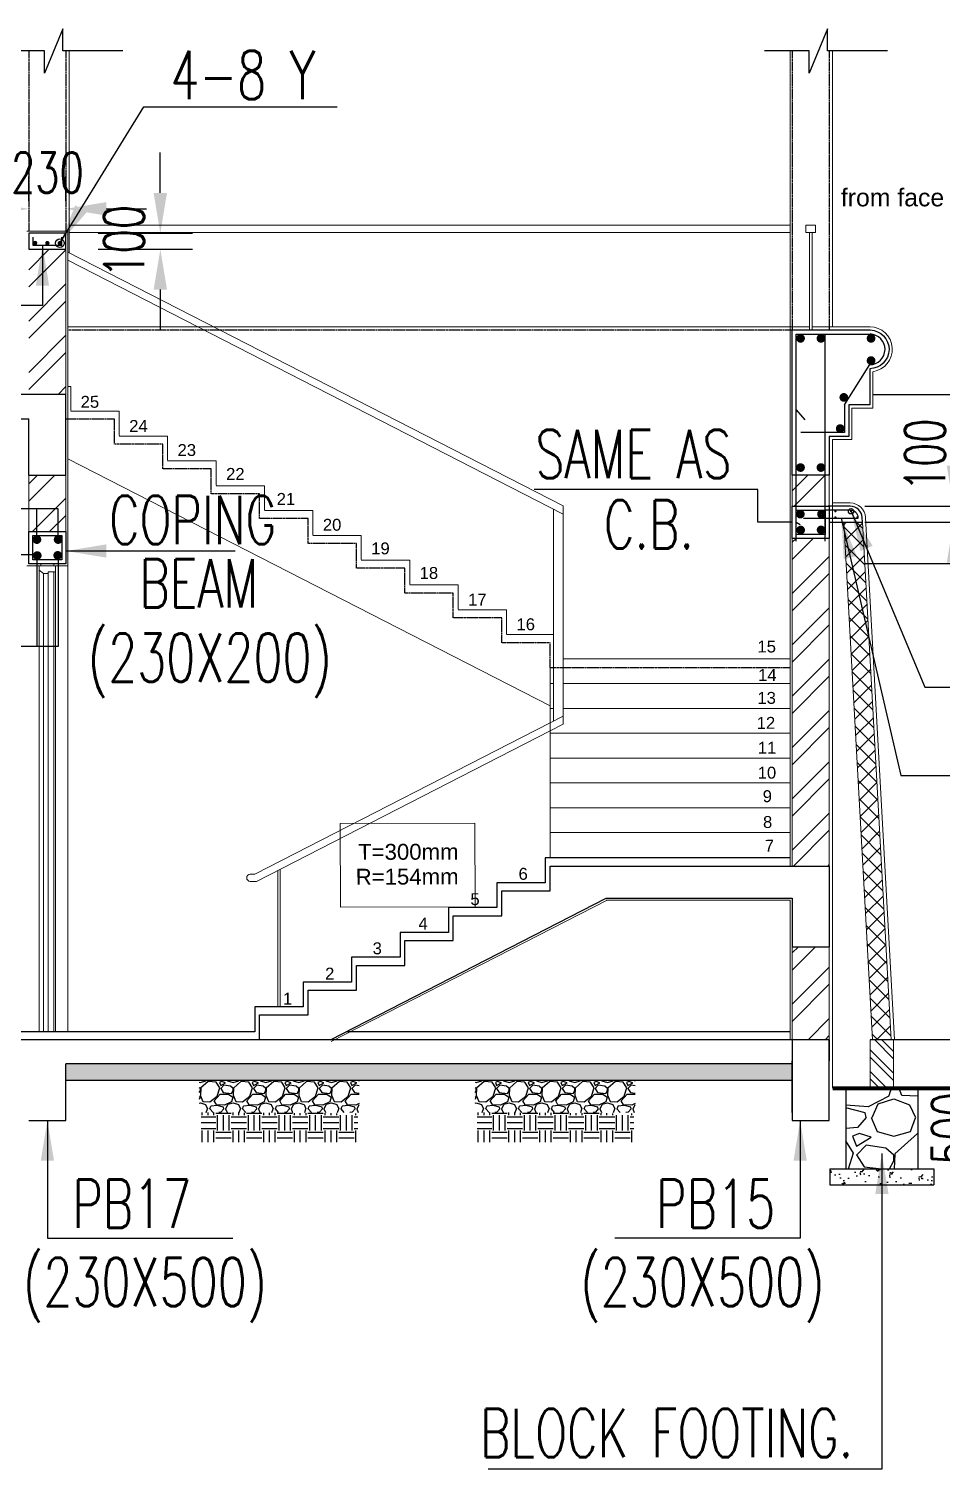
# Model space of a CAD drawing. Header units: millimetres. Extents: x 2659630 to 6742168, y -2425387 to -732288.
# Drawn here: x 3306699 to 3312358, y -1214196 to -1205267 of the extents above; entities that cross this region are included whole.
import ezdxf
from ezdxf.enums import TextEntityAlignment as Align

# ---------------------------------------------------------------- set-up
doc = ezdxf.new("R2010")
doc.units = ezdxf.units.MM
doc.header["$PDMODE"] = 35
doc.header["$PDSIZE"] = -25
doc.linetypes.add('Hidden', pattern=[7.14375, 4.7625, -2.38125])
for name, color, linetype, lineweight in [('A-DETL-THIN', 151, 'Continuous', 18), ('A-DOOR', 31, 'Continuous', 18), ('A-DOOR-FRAM', 31, 'Continuous', 18), ('A-FLOR-HRAL', 11, 'Continuous', 18), ('A-PLASTER', 50, 'Continuous', 0), ('A-RAILING', 11, 'Continuous', 18), ('A-STAIRS', 31, 'Continuous', 18), ('A-TEXT', 211, 'Continuous', 9), ('A-WALL', 113, 'Continuous', 9), ('A-WALL-PATT', 111, 'Continuous', 0), ('G-ANNO-TEXT', 231, 'Continuous', 9)]:
    doc.layers.add(name, color=color, linetype=linetype, lineweight=lineweight)
for name, color, linetype in [('A-EARTH FILL', 1, 'Continuous'), ('A-LINE-1 HIDDEN', 1, 'Continuous'), ('A-MOULDING', 20, 'Continuous'), ('A-RCC LINE', 6, 'Continuous'), ('A-RUBBLE', 1, 'Continuous'), ('A-TEXT-0', 7, 'Continuous'), ('S-BEAM NO', 3, 'Continuous'), ('S-BRECK LINE', 8, 'Continuous'), ('S-COLUMN NO', 2, 'Continuous'), ('S-CONCRET LINE', 4, 'Continuous'), ('S-DIM-1', 5, 'Continuous'), ('S-LEVEL SECTION', 3, 'Continuous'), ('S-PCC', 9, 'Continuous'), ('S-REINFORCEMENT', 6, 'Continuous')]:
    doc.layers.add(name, color=color, linetype=linetype)
doc.styles.add('Arial_1', font='arial.ttf', dxfattribs={"height": 98.353293})
doc.styles.add('Arial_4', font='arial.ttf', dxfattribs={"height": 73.76497})
doc.styles.add('ROMANS', font='r.shx', dxfattribs={"width": 0.7})
doc.dimstyles.new('dim100', dxfattribs={"dimtxt": 250, "dimasz": 250, "dimexe": 200, "dimexo": 200, "dimgap": 100, "dimtad": 1, "dimdec": 0, "dimrnd": 1, "dimzin": 0, "dimdsep": 46, "dimtxsty": 'ROMANS', "dimcen": 0, "dimclrd": 5, "dimclre": 5, "dimclrt": 4, "dimadec": 0, "dimazin": 0, "dimtfac": 1, "dimtdec": 0, "dimtix": 1, "dimtofl": 0, "dimtmove": 2, "dimatfit": 3, "dimfxl": 1, "dimtolj": 1, "dimtzin": 0, "dimlwd": -1, "dimlwe": -1, "dimarcsym": 0})
doc.dimstyles.new('dim33.33', dxfattribs={"dimtxt": 250, "dimasz": 250, "dimexe": 200, "dimexo": 200, "dimgap": 100, "dimtad": 1, "dimdec": 0, "dimlfac": 0.333331, "dimzin": 0, "dimdsep": 46, "dimtxsty": 'ROMANS', "dimcen": 0, "dimclrd": 5, "dimclre": 5, "dimclrt": 4, "dimadec": 0, "dimazin": 0, "dimtfac": 1, "dimtdec": 0, "dimtix": 1, "dimtofl": 0, "dimtmove": 2, "dimatfit": 3, "dimfxl": 1, "dimtolj": 1, "dimtzin": 0, "dimlwd": -1, "dimlwe": -1, "dimarcsym": 0})
pattern_1 = [(50, (15407.59, -6638.82), (182.184669, -15.9390855), [19.05, -209.55]), (355, (15407.59, -6638.82), (-35.242826, 191.056643), [15.24, -167.64]), (100.451, (15422.77, -6640.15), (146.942502, 175.116688), [16.19, -178.09]), (46.1842, (15407.6, -6588.02), (271.079041, -42.042328), [28.575, -314.325]), (96.6356, (15430.18, -6591.53), (237.404234, 247.425556), [24.285, -267.135]), (351.184, (15407.6, -6588.02), (237.404606, 247.425118), [22.86, -251.46]), (21, (15432.99, -6600.72), (151.61488, -102.2655185), [19.05, -209.55]), (326, (15432.99, -6600.72), (61.802028, 184.187966), [15.24, -167.64]), (71.4514, (15445.62, -6609.24), (213.416491, 81.922858), [16.19, -178.09]), (37.5, (15407.59, -6638.82), (3.0886033, 84.5550389), [0, -165.608, 0, -170.18, 0, -168.275]), (7.5, (15407.59, -6638.82), (66.8196625, 100.1805748), [0, -97.028, 0, -161.798, 0, -64.135]), (327.5, (15350.95, -6638.82), (135.5905952, -5.728744), [0, -63.5, 0, -198.12, 0, -262.89]), (317.5, (15325.55, -6638.82), (148.1291814, 25.426491), [0, -82.55, 0, -131.572, 0, -186.69])]
pattern_2 = [(225, (3476909.08, -1046575.83), (159.09903, -159.09903), []), (225, (3476803.02, -1046575.83), (159.09903, -159.09903), [])]

# ---------------------------------------------------------------- blocks, each defined once
blk = doc.blocks.new('*D2128')
at = {"layer": 'Defpoints', "color": 0, "ltscale": 1200}
for p in [(3312207, -1211834), (3312207, -1212334), (3312644.7, -1212334)]:
    blk.add_point(p, dxfattribs=at)
at = {"layer": 'S-DIM-1', "color": 5}
for p, q in [((3312644.7, -1211584), (3312644.7, -1211334)), ((3312407, -1211834), (3312844.7, -1211834)), ((3312407, -1212334), (3312844.7, -1212334)), ((3312644.7, -1212584), (3312644.7, -1212834))]:
    blk.add_line(p, q, dxfattribs=at)
at = {"layer": 'S-DIM-1', "color": 5, "ltscale": 1200}
for points in [[(3312603, -1211584), (3312686.4, -1211584), (3312644.7, -1211834)], [(3312686.4, -1212584), (3312603, -1212584), (3312644.7, -1212334)]]:
    blk.add_solid(points, dxfattribs=at)
at = {"layer": 'S-DIM-1', "color": 4, "ltscale": 1200, "insert": (3312419.7, -1212084), "char_height": 250, "attachment_point": 5, "rotation": 90, "style": 'ROMANS'}
blk.add_mtext('\\A1;{500}', dxfattribs=at)
blk = doc.blocks.new('*D2129')
at = {"layer": 'Defpoints', "color": 0, "ltscale": 1200}
for p in [(3311678.6, -1208226.2), (3311678.6, -1208326.2), (3312428.2, -1208326.2)]:
    blk.add_point(p, dxfattribs=at)
at = {"layer": 'S-COLUMN NO', "color": 5, "ltscale": 1200}
for p, q in [((3312428.2, -1207976.2), (3312428.2, -1207726.2)), ((3311878.6, -1208226.2), (3312628.2, -1208226.2)), ((3311878.6, -1208326.2), (3312628.2, -1208326.2)), ((3312428.2, -1208576.2), (3312428.2, -1208826.2))]:
    blk.add_line(p, q, dxfattribs=at)
for points in [[(3312386.5, -1207976.2), (3312469.8, -1207976.2), (3312428.2, -1208226.2)], [(3312469.8, -1208576.2), (3312386.5, -1208576.2), (3312428.2, -1208326.2)]]:
    blk.add_solid(points, dxfattribs=at)
at = {"layer": 'S-COLUMN NO', "color": 4, "ltscale": 1200, "insert": (3312251.3, -1207908.2), "char_height": 250, "attachment_point": 5, "rotation": 90, "style": 'ROMANS'}
blk.add_mtext('\\A1;100', dxfattribs=at)
blk = doc.blocks.new('*D2130')
at = {"layer": 'Defpoints', "color": 0, "ltscale": 1200}
for p in [(3306928.6, -1206534.1), (3306928.6, -1206634.1), (3307513.5, -1206634.1)]:
    blk.add_point(p, dxfattribs=at)
at = {"layer": 'S-COLUMN NO', "color": 5, "ltscale": 1200}
for p, q in [((3307513.5, -1206284.1), (3307513.5, -1206034.1)), ((3307128.6, -1206534.1), (3307713.5, -1206534.1)), ((3307128.6, -1206634.1), (3307713.5, -1206634.1)), ((3307513.5, -1206884.1), (3307513.5, -1207134.1))]:
    blk.add_line(p, q, dxfattribs=at)
for points in [[(3307471.8, -1206284.1), (3307555.1, -1206284.1), (3307513.5, -1206534.1)], [(3307555.1, -1206884.1), (3307471.8, -1206884.1), (3307513.5, -1206634.1)]]:
    blk.add_solid(points, dxfattribs=at)
at = {"layer": 'S-COLUMN NO', "color": 4, "ltscale": 1200, "insert": (3307288.5, -1206584.1), "char_height": 250, "attachment_point": 5, "rotation": 90, "style": 'ROMANS'}
blk.add_mtext('\\A1;100', dxfattribs=at)
blk = doc.blocks.new('*D2131')
at = {"layer": 'Defpoints', "color": 0, "ltscale": 1200}
for p in [(3306928.6, -1206383.4), (3306698.6, -1206534.1), (3306928.6, -1206534.1)]:
    blk.add_point(p, dxfattribs=at)
at = {"layer": 'S-COLUMN NO', "color": 5, "ltscale": 1200}
for p, q in [((3306698.6, -1206334.1), (3306698.6, -1206183.4)), ((3306928.6, -1206334.1), (3306928.6, -1206183.4)), ((3306448.6, -1206383.4), (3306198.6, -1206383.4)), ((3307178.6, -1206383.4), (3307428.6, -1206383.4))]:
    blk.add_line(p, q, dxfattribs=at)
for points in [[(3306448.6, -1206425.1), (3306448.6, -1206341.7), (3306698.6, -1206383.4)], [(3307178.6, -1206341.7), (3307178.6, -1206425.1), (3306928.6, -1206383.4)]]:
    blk.add_solid(points, dxfattribs=at)
at = {"layer": 'S-COLUMN NO', "color": 4, "ltscale": 1200, "insert": (3306813.6, -1206158.4), "char_height": 250, "attachment_point": 5, "style": 'ROMANS'}
blk.add_mtext('\\A1;230', dxfattribs=at)

msp = doc.modelspace()

# ---------------------------------------------------------------- hatches: boundary and pattern name
at = {"layer": 'A-EARTH FILL'}
h = msp.add_hatch(dxfattribs=at)
h.set_pattern_fill('EARTH', color=256, scale=15, angle=90)
h.set_pattern_definition([(90, (4152902.72, -1264389.41), (-95.25, 95.25), [95.25, -95.25]), (90, (4152867, -1264389.41), (-95.25, 95.25), [95.25, -95.25]), (90, (4152831.28, -1264389.41), (-95.25, 95.25), [95.25, -95.25]), (180, (4152819.37, -1264377.5), (-95.25, -95.25), [95.25, -95.25]), (180, (4152819.37, -1264341.78), (-95.25, -95.25), [95.25, -95.25]), (180, (4152819.37, -1264306.06), (-95.25, -95.25), [95.25, -95.25])])
h.paths.add_polyline_path([(3308737.035, -1212168.447), (3308737.035, -1211990.828), (3307767.035, -1211983.999), (3307767.035, -1212168.447)])
h = msp.add_hatch(dxfattribs=at)
h.set_pattern_fill('EARTH', color=256, scale=15, angle=90)
h.set_pattern_definition([(90, (4154612.71, -1264389.41), (-95.25, 95.25), [95.25, -95.25]), (90, (4154576.99, -1264389.41), (-95.25, 95.25), [95.25, -95.25]), (90, (4154541.27, -1264389.41), (-95.25, 95.25), [95.25, -95.25]), (180, (4154529.37, -1264377.5), (-95.25, -95.25), [95.25, -95.25]), (180, (4154529.37, -1264341.78), (-95.25, -95.25), [95.25, -95.25]), (180, (4154529.37, -1264306.06), (-95.25, -95.25), [95.25, -95.25])])
h.paths.add_polyline_path([(3310447.027, -1212168.447), (3310447.027, -1211990.828), (3309477.027, -1211983.999), (3309477.027, -1212168.447)])
at = {"layer": 'A-RUBBLE'}
h = msp.add_hatch(dxfattribs=at)
h.set_pattern_fill('GRAVEL', color=256, scale=8)
h.set_pattern_definition([(228.012788, (3154083.99, -1264186.208), (-1625.6000001, -1828.7999999), [27.33772, -2706.4387]), (184.969741, (3154065.703, -1264206.528), (2438.39999904, 203.20001158), [46.91238, -4644.3239]), (132.510447, (3154018.967, -1264210.592), (2032.0000009, -2235.1999992), [33.07852, -3274.77782]), (267.273689, (3153939.719, -1264261.392), (203.2000004, 4064), [42.72036, -4229.315]), (292.833654, (3153937.687, -1264304.064), (-1016.0000001, 2438.39999996), [41.8907, -4147.18462]), (357.273689, (3153953.943, -1264342.672), (-4064, 203.2000004), [42.72036, -4229.315]), (37.6942405, (3153996.6146, -1264344.704), (-2641.59999988, -2032.00000015), [56.4955, -5593.04923]), (72.2553284, (3154041.3186, -1264310.16), (1422.4000004, 4470.39999988), [53.33756, -5280.42053]), (121.4295656, (3154057.575, -1264259.36), (-1625.60000023, 2641.59999986), [42.86504, -4243.64366]), (175.236358, (3154035.223, -1264222.784), (2235.2, -203.2000004), [48.93706, -2397.91496]), (222.397438, (3153986.4546, -1264218.72), (-2438.39999992, -2235.20000009), [63.28623, -6265.3418]), (138.814075, (3154140.887, -1264263.424), (-1422.4, 1219.2), [21.60036, -2138.44527]), (171.4692344, (3154124.631, -1264249.2), (2641.6000001, -406.39999954), [41.09456, -4068.37112]), (225, (3154083.99, -1264243.1), (0, -203.2), [28.73675, -258.63145]), (203.19859, (3154069.767, -1264218.72), (1016, 406.4), [15.4753, -1532.0498]), (291.80141, (3154055.543, -1264224.816), (-203.2, 609.6), [21.88525, -1072.38024]), (30.963757, (3154063.67, -1264245.136), (609.6, 406.4), [35.54557, -1149.30385]), (161.56505, (3154094.15, -1264226.85), (406.4, -203.2), [25.70297, -616.87185]), (16.38954, (3153937.687, -1264224.816), (2032, 609.6), [36.00704, -3564.70613]), (70.346176, (3153972.23, -1264214.656), (-812.8000001, -2235.2), [30.20792, -2990.57725]), (293.19859, (3154094.15, -1264186.208), (-406.4, 1016), [30.9504, -1516.57469]), (343.61046, (3154106.343, -1264214.656), (-2032.00000004, 609.59999986), [36.00704, -3564.70613]), (339.443955, (3153937.687, -1264350.8), (-1016, 406.4), [34.72282, -1701.41875]), (294.775141, (3153970.199, -1264362.992), (-1016.0000012, 2235.1999995), [29.09377, -2880.28747]), (66.80141, (3154096.183, -1264389.408), (406.4, 1016), [30.9504, -1516.57469]), (17.354025, (3154108.375, -1264360.96), (-2641.59999995, -812.8000002), [34.06262, -3372.19008]), (69.443955, (3153996.615, -1264389.408), (-406.4, -1016), [17.3614, -1718.78015]), (101.309932, (3154083.99, -1264389.408), (-203.2, 812.8), [10.36117, -1025.7596]), (165.963757, (3154081.96, -1264379.25), (609.6, -203.2), [41.8907, -795.92437]), (186.009006, (3154041.319, -1264369.088), (2032, 203.2000001), [38.82136, -3843.3092]), (303.690068, (3154063.67, -1264263.424), (-203.2, 406.4), [29.3059, -703.3421]), (353.1572266, (3154079.9266, -1264287.808), (3454.40000002, -406.3999998), [51.16454, -5065.28073]), (60.945396, (3154130.727, -1264293.904), (-812.8, -1422.4), [20.92066, -2071.15139]), (90, (3154140.89, -1264275.62), (-203.2, 203.2), [12.192, -191.008]), (120.256437, (3154037.255, -1264362.992), (812.7999999, -1422.4), [28.22936, -2794.71526]), (48.012787, (3154023.03, -1264338.608), (1625.6000001, 1828.7999999), [54.67543, -2679.10098]), (0, (3154059.6, -1264297.97), (203.2, 203.2), [52.832, -150.368]), (325.3048465, (3154112.439, -1264297.968), (2032.0000008, -1422.3999989), [32.12876, -3180.74534]), (254.054604, (3154138.855, -1264316.256), (-203.2, -812.8), [29.58633, -1449.732]), (207.6459754, (3154130.727, -1264344.704), (-3860.80000014, -2031.99999973), [48.1716, -4768.99715]), (175.426079, (3154088.0546, -1264367.056), (-2641.6, 203.2), [50.96236, -5045.26772])])
h.paths.add_polyline_path([(3308744.887, -1211783.999), (3307754.887, -1211783.999), (3307754.887, -1211983.999), (3308744.887, -1211983.999)])
h = msp.add_hatch(dxfattribs=at)
h.set_pattern_fill('GRAVEL', color=256, scale=8)
h.set_pattern_definition([(228.012788, (3155793.982, -1264186.208), (-1625.6000001, -1828.7999999), [27.33772, -2706.4387]), (184.969741, (3155775.694, -1264206.528), (2438.39999904, 203.20001158), [46.91238, -4644.3239]), (132.510447, (3155728.958, -1264210.592), (2032.0000009, -2235.1999992), [33.07852, -3274.77782]), (267.273689, (3155649.71, -1264261.392), (203.2000004, 4064), [42.72036, -4229.315]), (292.833654, (3155647.678, -1264304.064), (-1016.0000001, 2438.39999996), [41.8907, -4147.18462]), (357.273689, (3155663.934, -1264342.672), (-4064, 203.2000004), [42.72036, -4229.315]), (37.6942405, (3155706.6064, -1264344.704), (-2641.59999988, -2032.00000015), [56.4955, -5593.04923]), (72.2553284, (3155751.3104, -1264310.16), (1422.4000004, 4470.39999988), [53.33756, -5280.42053]), (121.4295656, (3155767.566, -1264259.36), (-1625.60000023, 2641.59999986), [42.86504, -4243.64366]), (175.236358, (3155745.214, -1264222.784), (2235.2, -203.2000004), [48.93706, -2397.91496]), (222.397438, (3155696.4464, -1264218.72), (-2438.39999992, -2235.20000009), [63.28623, -6265.3418]), (138.814075, (3155850.878, -1264263.424), (-1422.4, 1219.2), [21.60036, -2138.44527]), (171.4692344, (3155834.622, -1264249.2), (2641.6000001, -406.39999954), [41.09456, -4068.37112]), (225, (3155793.98, -1264243.1), (0, -203.2), [28.73675, -258.63145]), (203.19859, (3155779.758, -1264218.72), (1016, 406.4), [15.4753, -1532.0498]), (291.80141, (3155765.534, -1264224.816), (-203.2, 609.6), [21.88525, -1072.38024]), (30.963757, (3155773.662, -1264245.136), (609.6, 406.4), [35.54557, -1149.30385]), (161.56505, (3155804.14, -1264226.85), (406.4, -203.2), [25.70297, -616.87185]), (16.38954, (3155647.678, -1264224.816), (2032, 609.6), [36.00704, -3564.70613]), (70.346176, (3155682.222, -1264214.656), (-812.8000001, -2235.2), [30.20792, -2990.57725]), (293.19859, (3155804.142, -1264186.208), (-406.4, 1016), [30.9504, -1516.57469]), (343.61046, (3155816.334, -1264214.656), (-2032.00000004, 609.59999986), [36.00704, -3564.70613]), (339.443955, (3155647.678, -1264350.8), (-1016, 406.4), [34.72282, -1701.41875]), (294.775141, (3155680.19, -1264362.992), (-1016.0000012, 2235.1999995), [29.09377, -2880.28747]), (66.80141, (3155806.174, -1264389.408), (406.4, 1016), [30.9504, -1516.57469]), (17.354025, (3155818.366, -1264360.96), (-2641.59999995, -812.8000002), [34.06262, -3372.19008]), (69.443955, (3155706.606, -1264389.408), (-406.4, -1016), [17.3614, -1718.78015]), (101.309932, (3155793.982, -1264389.408), (-203.2, 812.8), [10.36117, -1025.7596]), (165.963757, (3155791.95, -1264379.25), (609.6, -203.2), [41.8907, -795.92437]), (186.009006, (3155751.31, -1264369.088), (2032, 203.2000001), [38.82136, -3843.3092]), (303.690068, (3155773.66, -1264263.424), (-203.2, 406.4), [29.3059, -703.3421]), (353.1572266, (3155789.9184, -1264287.808), (3454.40000002, -406.3999998), [51.16454, -5065.28073]), (60.945396, (3155840.718, -1264293.904), (-812.8, -1422.4), [20.92066, -2071.15139]), (90, (3155850.88, -1264275.62), (-203.2, 203.2), [12.192, -191.008]), (120.256437, (3155747.246, -1264362.992), (812.7999999, -1422.4), [28.22936, -2794.71526]), (48.012787, (3155733.022, -1264338.608), (1625.6000001, 1828.7999999), [54.67543, -2679.10098]), (0, (3155769.6, -1264297.97), (203.2, 203.2), [52.832, -150.368]), (325.3048465, (3155822.43, -1264297.968), (2032.0000008, -1422.3999989), [32.12876, -3180.74534]), (254.054604, (3155848.846, -1264316.256), (-203.2, -812.8), [29.58633, -1449.732]), (207.6459754, (3155840.718, -1264344.704), (-3860.80000014, -2031.99999973), [48.1716, -4768.99715]), (175.426079, (3155798.0464, -1264367.056), (-2641.6, 203.2), [50.96236, -5045.26772])])
h.paths.add_polyline_path([(3310454.879, -1211783.999), (3309464.879, -1211783.999), (3309464.879, -1211983.999), (3310454.879, -1211983.999)])
h = msp.add_hatch(dxfattribs=at)
h.set_pattern_fill('GRAVEL', color=256, scale=24)
h.set_pattern_definition([(228.012787, (2866265.883, -1365639.663), (-4876.8000004, -5486.3999997), [82.01315, -8119.3161]), (184.969741, (2866211.02, -1365700.623), (7315.1999971, 609.6000347), [140.7371, -13932.9717]), (132.510447, (2866070.81, -1365712.815), (6096.0000026, -6705.5999977), [99.2356, -9824.3335]), (267.273689, (2865833.067, -1365865.215), (609.6000013, 12192), [128.1611, -12687.945]), (292.833654, (2865826.97, -1365993.23), (-3048.0000003, 7315.1999999), [125.6721, -12441.55386]), (357.273689, (2865875.74, -1366109.055), (-12192, 609.6000013), [128.1611, -12687.945]), (37.6942405, (2866003.755, -1366115.15), (-7924.7999996, -6096.0000005), [169.4865, -16779.1477]), (72.2553284, (2866137.867, -1366011.519), (4267.2000011, 13411.1999996), [160.0127, -15841.2616]), (121.4295656, (2866186.635, -1365859.12), (-4876.8000007, 7924.7999996), [128.5951, -12730.931]), (175.236358, (2866119.58, -1365749.39), (6705.6, -609.600001), [146.8112, -7193.7449]), (222.397438, (2865973.275, -1365737.199), (-7315.1999998, -6705.60000026), [189.8587, -18796.0254]), (138.814075, (2866436.57, -1365871.31), (-4267.2, 3657.6), [64.8011, -6415.3358]), (171.4692344, (2866387.803, -1365828.64), (7924.8000002, -1219.1999986), [123.2837, -12205.11336]), (225, (2866265.9, -1365810.35), (0, -609.6), [86.21024, -775.89435]), (203.19859, (2866223.21, -1365737.2), (3048, 1219.2), [46.4259, -4596.1494]), (291.80141, (2866180.54, -1365755.49), (-609.6, 1828.8), [65.65575, -3217.1407]), (30.963757, (2866204.92, -1365816.45), (1828.8, 1219.2), [106.6367, -3447.91156]), (161.56505, (2866296.36, -1365761.58), (1219.2, -609.6), [77.1089, -1850.61555]), (16.38954, (2865826.97, -1365755.487), (6096, 1828.8), [108.0211, -10694.1184]), (70.346176, (2865930.603, -1365725.007), (-2438.4000002, -6705.6), [90.62375, -8971.7318]), (293.19859, (2866296.36, -1365639.66), (-1219.2, 3048), [92.8512, -4549.7241]), (343.61046, (2866332.94, -1365725.007), (-6096.0000001, 1828.7999996), [108.0211, -10694.1184]), (339.443955, (2865826.97, -1366133.44), (-3048, 1219.2), [104.16845, -5104.2562]), (294.775141, (2865924.507, -1366170.015), (-3048.0000036, 6705.5999984), [87.2813, -8640.8624]), (66.80141, (2866302.46, -1366249.26), (1219.2, 3048), [92.8512, -4549.7241]), (17.354025, (2866339.035, -1366163.92), (-7924.7999998, -2438.4000005), [102.18786, -10116.5702]), (69.443955, (2866003.755, -1366249.26), (-1219.2, -3048), [52.0842, -5156.34046]), (101.309932, (2866265.88, -1366249.26), (-609.6, 2438.4), [31.0835, -3077.2788]), (165.963757, (2866259.79, -1366218.78), (1828.8, -609.6), [125.6721, -2387.7731]), (186.009006, (2866137.867, -1366188.303), (6096, 609.6000003), [116.4641, -11529.9276]), (303.690068, (2866204.92, -1365871.31), (-609.6, 1219.2), [87.9177, -2110.0263]), (353.1572266, (2866253.69, -1365944.463), (10363.2000001, -1219.1999995), [153.4936, -15195.8422]), (60.945396, (2866406.09, -1365962.75), (-2438.4, -4267.2), [62.762, -6213.45416]), (90, (2866436.6, -1365907.9), (-609.6, 609.6), [36.576, -573.024]), (120.256437, (2866125.675, -1366170.015), (2438.3999997, -4267.2), [84.6881, -8384.1458]), (48.012787, (2866083.003, -1366096.863), (4876.8000004, 5486.3999996), [164.0263, -8037.3029]), (0, (2866192.73, -1365974.94), (609.6, 609.6), [158.496, -451.104]), (325.3048465, (2866351.227, -1365974.943), (6096.0000023, -4267.1999967), [96.3863, -9542.236]), (254.054604, (2866430.475, -1366029.81), (-609.6, -2438.4), [88.759, -4349.196]), (207.6459754, (2866406.09, -1366115.15), (-11582.4000004, -6095.9999992), [144.5148, -14306.99146]), (175.426079, (2866278.075, -1366182.207), (-7924.8, 609.6), [152.8871, -15135.80315])])
h.paths.add_polyline_path([(3311761.842, -1212333.999), (3311761.842, -1211833.999), (3312207.018, -1211833.999), (3312207.018, -1212333.999)])
at = {"layer": 'A-WALL-PATT'}
h = msp.add_hatch(dxfattribs=at)
h.set_pattern_fill('ANSI32', color=256, scale=600, angle=180, style=0)
h.set_pattern_definition([(225, (3476168.42, -1046306.47), (159.09903, -159.09903), []), (225, (3476062.35, -1046306.47), (159.09903, -159.09903), [])])
h.paths.add_polyline_path([(3306698.642, -1207534.082), (3306928.642, -1207534.082), (3306928.642, -1206634.08), (3306698.642, -1206634.08)])
h = msp.add_hatch(dxfattribs=at)
h.set_pattern_fill('ANSI32', color=256, scale=600, angle=180, style=0)
h.set_pattern_definition(pattern_2)
h.paths.add_polyline_path([(3306698.643, -1208383.972), (3306928.643, -1208383.972), (3306928.642, -1208034.08), (3306698.642, -1208034.08)])
h = msp.add_hatch(dxfattribs=at)
h.set_pattern_fill('ANSI32', color=256, scale=600, angle=180, style=0)
h.set_pattern_definition(pattern_2)
h.paths.add_polyline_path([(3311428.642, -1208226.159), (3311428.642, -1208034.08), (3311658.642, -1208034.08), (3311658.642, -1208226.159), (3311658.641, -1208226.158), (3311658.641, -1208226.159)])
h = msp.add_hatch(dxfattribs=at)
h.set_pattern_fill('ANSI37', color=256, scale=600, angle=180, style=0)
h.set_pattern_definition([(225, (2945920.83, -1338702.624), (53.033009, -53.033009), []), (315, (2945920.83, -1338702.624), (53.033009, 53.033009), [])])
h.paths.add_polyline_path([(3311926.841, -1211533.995), (3311749.226, -1208326.186), (3311864.402, -1208326.187), (3311864.402, -1208326.187), (3312042.018, -1211533.995)])
h = msp.add_hatch(dxfattribs=at)
h.set_pattern_fill('ANSI32', color=256, scale=600, angle=180, style=0)
h.set_pattern_definition(pattern_2)
h.paths.add_polyline_path([(3311428.642, -1208583.973), (3311428.642, -1208426.159), (3311658.642, -1208426.159), (3311658.642, -1208583.973)])
h = msp.add_hatch(dxfattribs=at)
h.set_pattern_fill('ANSI32', color=256, scale=600, angle=180, style=0)
h.set_pattern_definition(pattern_2)
h.paths.add_polyline_path([(3311428.642, -1210457.096), (3311658.642, -1210457.096), (3311658.642, -1208583.973), (3311428.642, -1208583.973)])
h = msp.add_hatch(dxfattribs=at)
h.set_pattern_fill('ANSI32', color=256, scale=600, angle=180, style=0)
h.set_pattern_definition(pattern_2)
h.paths.add_polyline_path([(3311658.642, -1211533.995), (3311658.642, -1211533.995), (3311512.916, -1211533.995), (3311428.643, -1211533.995), (3311428.643, -1211533.995), (3311512.916, -1211533.995), (3311658.642, -1211533.995), (3311658.642, -1211533.995), (3311658.642, -1211533.995), (3311658.642, -1210957.097), (3311428.642, -1210957.097), (3311428.642, -1211533.995)])
h = msp.add_hatch(dxfattribs=at)
h.set_pattern_fill('ANSI32', color=256, scale=10, angle=90, style=0)
h.set_pattern_definition([(135, (-1917.41, 0), (-67.351921, -67.351921), []), (135, (-1917.41, 44.9), (-67.351921, -67.351921), [])])
h.paths.add_polyline_path([(3311911.842, -1211833.999), (3312057.018, -1211833.999), (3312057.018, -1211533.995), (3312042.018, -1211533.995), (3311926.842, -1211533.995), (3311911.842, -1211533.995), (3311911.842, -1211833.999)])
at = {"layer": 'S-PCC'}
h = msp.add_hatch(dxfattribs=at)
h.set_pattern_fill('AR-CONC', color=256, style=0)
h.set_pattern_definition(pattern_1)
h.paths.add_polyline_path([(3311428.643, -1211683.995), (3306928.642, -1211683.995), (3306928.642, -1211783.999), (3311428.643, -1211783.999)])
h = msp.add_hatch(dxfattribs=at)
h.set_pattern_fill('AR-CONC', color=256, style=0)
h.set_pattern_definition(pattern_1)
h.paths.add_polyline_path([(3311661.842, -1212333.999), (3311661.842, -1212433.999), (3312307.018, -1212433.999), (3312307.018, -1212333.999)])

# ---------------------------------------------------------------- linework, layer by layer
at = {"const_width": 25}
msp.add_lwpolyline([(3311678.642, -1211833.999), (3312895.945, -1211833.999)], dxfattribs=at)
at = {"layer": 'A-DETL-THIN'}
msp.add_line((3306940.642, -1211483.995), (3306940.642, -1208595.972), dxfattribs=at)
at = {"layer": 'A-DOOR'}
for p, q in [((3306818.643, -1208633.972), (3306818.645, -1211481.995)), ((3306853.643, -1208633.972), (3306818.643, -1208633.972)), ((3306853.645, -1211481.995), (3306853.643, -1208633.972))]:
    msp.add_line(p, q, dxfattribs=at)
at = {"layer": 'A-DOOR-FRAM'}
for p, q in [((3306763.643, -1208595.972), (3306763.643, -1208623.972)), ((3306773.643, -1208595.972), (3306763.643, -1208595.972)), ((3306763.643, -1208623.972), (3306788.643, -1208643.972)), ((3306763.645, -1211483.995), (3306763.643, -1208623.972)), ((3306773.643, -1208583.972), (3306773.643, -1208595.972)), ((3306853.643, -1208595.972), (3306853.643, -1208583.972)), ((3306863.643, -1208595.972), (3306853.643, -1208595.972)), ((3306863.643, -1208633.972), (3306863.643, -1208595.972)), ((3306788.643, -1208643.972), (3306818.643, -1208643.972)), ((3306788.643, -1208643.972), (3306788.645, -1211483.995)), ((3306818.643, -1208643.972), (3306818.643, -1208633.972)), ((3306818.643, -1208633.972), (3306863.643, -1208633.972)), ((3306863.643, -1208633.972), (3306863.645, -1211483.995))]:
    msp.add_line(p, q, dxfattribs=at)
at = {"layer": 'A-FLOR-HRAL'}
for p, q in [((3306948.642, -1206484.08), (3311416.642, -1206484.08)), ((3306948.642, -1206529.08), (3311416.642, -1206529.08)), ((3311535.642, -1207134.084), (3311535.642, -1206529.08)), ((3311551.642, -1207134.084), (3311551.642, -1206529.08))]:
    msp.add_line(p, q, dxfattribs=at)
msp.add_lwpolyline([(3311513.642, -1206484.08), (3311573.642, -1206484.08), (3311573.642, -1206529.08), (3311513.642, -1206529.08)], close=True, dxfattribs=at)
at = {"layer": 'A-LINE-1 HIDDEN', "linetype": 'Hidden'}
for p, q in [((3306698.643, -1205404.704), (3306698.643, -1206522.08)), ((3306928.643, -1205404.704), (3306928.643, -1206522.08)), ((3311428.642, -1205404.704), (3311428.642, -1207134.081)), ((3311658.642, -1205404.704), (3311658.642, -1207134.083)), ((3306940.642, -1207134.082), (3311428.642, -1207134.082)), ((3309928.642, -1209226.353), (3311416.642, -1209226.353))]:
    msp.add_line(p, q, dxfattribs=at)
for points in [[(3307228.642, -1207841.77), (3307228.642, -1207687.928), (3306928.642, -1207687.928)], [(3307528.642, -1207995.613), (3307528.642, -1207841.77), (3307228.642, -1207841.77)], [(3307828.642, -1208149.455), (3307828.642, -1207995.613), (3307528.642, -1207995.613)], [(3308128.642, -1208303.298), (3308128.642, -1208149.455), (3307828.642, -1208149.455)], [(3308428.642, -1208457.14), (3308428.642, -1208303.298), (3308128.642, -1208303.298)], [(3308728.642, -1208610.983), (3308728.642, -1208457.14), (3308428.642, -1208457.14)], [(3309028.642, -1208764.825), (3309028.642, -1208610.983), (3308728.642, -1208610.983)], [(3309328.642, -1208918.668), (3309328.642, -1208764.825), (3309028.642, -1208764.825)], [(3309628.642, -1209072.511), (3309628.642, -1208918.668), (3309328.642, -1208918.668)], [(3309928.642, -1209226.353), (3309928.642, -1209072.511), (3309628.642, -1209072.511)]]:
    msp.add_lwpolyline(points, dxfattribs=at)
at = {"layer": 'A-MOULDING'}
for p, q in [((3308098.642, -1211483.995), (3282928.642, -1211483.995)), ((3311416.642, -1211483.995), (3308664.446, -1211483.995))]:
    msp.add_line(p, q, dxfattribs=at)
for points in [[(3311416.642, -1210407.101), (3309898.642, -1210407.101), (3309898.642, -1210560.943)], [(3309898.642, -1210560.943), (3309598.642, -1210560.943), (3309598.642, -1210714.785)], [(3309598.642, -1210714.785), (3309298.642, -1210714.785), (3309298.642, -1210868.627)], [(3309298.642, -1210868.627), (3308998.642, -1210868.627), (3308998.642, -1211022.469)], [(3308998.642, -1211022.469), (3308698.642, -1211022.469), (3308698.642, -1211176.311)], [(3308698.642, -1211176.311), (3308398.642, -1211176.311), (3308398.642, -1211330.153)], [(3308398.642, -1211330.153), (3308098.642, -1211330.153), (3308098.642, -1211483.995)]]:
    msp.add_lwpolyline(points, dxfattribs=at)
at = {"layer": 'A-PLASTER'}
for p, q in [((3306686.642, -1206522.08), (3306940.642, -1206522.08)), ((3306940.642, -1208595.972), (3306940.642, -1206522.08)), ((3311416.642, -1210457.097), (3311416.642, -1207114.072)), ((3311416.642, -1207114.072), (3311535.642, -1207114.072)), ((3311551.642, -1207114.072), (3311911.921, -1207114.072)), ((3311928.645, -1207619.042), (3311928.644, -1207392.615)), ((3311928.645, -1207619.042), (3311798.643, -1207619.043)), ((3311798.643, -1207814.017), (3311798.643, -1207619.043)), ((3311678.642, -1211833.999), (3311678.642, -1207814.017)), ((3311798.643, -1207814.017), (3311678.642, -1207814.017)), ((3306940.642, -1207932.331), (3309928.642, -1209464.603)), ((3311678.642, -1208206.186), (3311787.903, -1208206.186)), ((3311882.757, -1208295.934), (3312062.048, -1211533.995)), ((3306940.642, -1208595.972), (3306686.642, -1208595.972)), ((3308572.418, -1211544.674), (3310282.41, -1210667.775)), ((3310276.934, -1210669.097), (3311416.642, -1210669.097)), ((3311416.642, -1211533.995), (3311416.642, -1210669.097))]:
    msp.add_line(p, q, dxfattribs=at)
for centre, radius, start, end in [((3311908.644, -1207254.042), 140.009, 278.2127573, 90), ((3311787.903, -1208301.186), 95, 3.1692214, 89.9997162)]:
    msp.add_arc(centre, radius, start, end, dxfattribs=at)
at = {"layer": 'A-RAILING'}
for p, q in [((3306940.642, -1206651.776), (3310008.642, -1208225.072)), ((3306940.642, -1206702.348), (3310008.642, -1208275.644)), ((3309948.642, -1209558.382), (3309948.642, -1208244.876)), ((3310008.642, -1209578.185), (3310008.642, -1208225.072)), ((3308098.642, -1210507.074), (3310008.642, -1209527.613)), ((3308109.508, -1210552.074), (3310008.642, -1209578.185)), ((3308240.642, -1211330.153), (3308240.642, -1210484.828)), ((3308256.642, -1211330.153), (3308256.642, -1210476.623)), ((3308098.642, -1210507.074), (3308071.142, -1210507.074)), ((3308109.508, -1210552.074), (3308071.142, -1210552.074))]:
    msp.add_line(p, q, dxfattribs=at)
msp.add_arc((3308071.142, -1210529.574), 22.5, 90, 270, dxfattribs=at)
at = {"layer": 'A-RCC LINE'}
for p, q in [((3311658.642, -1210457.097), (3311658.642, -1210957.097)), ((3308566.943, -1211533.996), (3310276.934, -1210657.097)), ((3310276.934, -1210657.097), (3311428.642, -1210657.097)), ((3311428.642, -1210657.097), (3311428.642, -1210957.097)), ((3311428.642, -1210957.097), (3311658.642, -1210957.097)), ((3311658.642, -1211533.995), (3311658.642, -1211663.995))]:
    msp.add_line(p, q, dxfattribs=at)
msp.add_lwpolyline([(3308128.642, -1211533.996), (3308128.642, -1211380.153), (3308428.642, -1211380.153), (3308428.642, -1211226.311), (3308728.642, -1211226.31), (3308728.642, -1211072.468), (3309028.642, -1211072.468), (3309028.642, -1210918.625), (3309328.642, -1210918.625), (3309328.642, -1210764.782), (3309628.642, -1210764.782), (3309628.642, -1210610.94), (3309928.642, -1210610.94), (3309928.642, -1210457.096), (3311658.642, -1210457.096)], dxfattribs=at)
at = {"layer": 'A-STAIRS'}
for p, q in [((3309928.642, -1210407.101), (3309928.642, -1209226.353)), ((3310008.642, -1209172.511), (3311416.642, -1209172.511)), ((3309928.642, -1209326.353), (3309948.642, -1209326.353)), ((3310008.642, -1209326.353), (3311416.642, -1209326.353)), ((3309928.642, -1209480.196), (3309948.642, -1209480.196)), ((3310008.642, -1209480.196), (3311416.642, -1209480.196)), ((3309928.642, -1209634.039), (3311416.642, -1209634.039)), ((3309928.642, -1209787.882), (3311416.642, -1209787.882)), ((3309928.642, -1209941.725), (3311416.642, -1209941.725)), ((3309928.642, -1210095.568), (3311416.642, -1210095.568)), ((3309928.642, -1210249.411), (3311416.642, -1210249.411))]:
    msp.add_line(p, q, dxfattribs=at)
for points in [[(3306958.642, -1207634.085), (3306958.642, -1207484.085), (3306940.642, -1207484.085)], [(3307258.642, -1207787.928), (3307258.642, -1207637.928), (3306958.642, -1207637.928)], [(3307558.642, -1207941.77), (3307558.642, -1207791.77), (3307258.642, -1207791.77)], [(3307858.642, -1208095.613), (3307858.642, -1207945.613), (3307558.642, -1207945.613)], [(3308158.642, -1208249.455), (3308158.642, -1208099.455), (3307858.642, -1208099.455)], [(3308458.642, -1208403.298), (3308458.642, -1208253.298), (3308158.642, -1208253.298)], [(3308758.642, -1208557.14), (3308758.642, -1208407.14), (3308458.642, -1208407.14)], [(3309058.642, -1208710.983), (3309058.642, -1208560.983), (3308758.642, -1208560.983)], [(3309358.642, -1208864.825), (3309358.642, -1208714.825), (3309058.642, -1208714.825)], [(3309658.642, -1209018.668), (3309658.642, -1208868.668), (3309358.642, -1208868.668)], [(3309948.642, -1209022.511), (3309658.642, -1209022.511)]]:
    msp.add_lwpolyline(points, dxfattribs=at)
at = {"layer": 'A-WALL'}
for p, q in [((3306948.643, -1205404.704), (3306948.643, -1206655.879)), ((3311416.642, -1205404.704), (3311416.642, -1207114.072)), ((3311678.642, -1205404.704), (3311678.642, -1207114.072)), ((3306928.642, -1207534.08), (3306928.642, -1206634.08)), ((3311416.642, -1207114.068), (3306940.642, -1207114.071)), ((3306698.643, -1208383.972), (3306698.642, -1208034.08)), ((3306928.643, -1208383.972), (3306928.642, -1208034.08)), ((3311428.642, -1210457.097), (3311428.642, -1208034.08)), ((3311658.642, -1210457.097), (3311658.642, -1208034.08)), ((3311749.226, -1208326.186), (3311926.842, -1211533.995)), ((3311864.4, -1208326.159), (3312042.018, -1211533.995)), ((3311428.642, -1211533.995), (3311428.642, -1210957.097)), ((3311658.642, -1211983.995), (3311658.642, -1210957.097)), ((3311911.842, -1211533.995), (3311911.842, -1211833.999)), ((3312057.018, -1211533.995), (3312057.018, -1211833.999))]:
    msp.add_line(p, q, dxfattribs=at)
at = {"layer": 'G-ANNO-TEXT', "color": 250, "flags": 128}
msp.add_lwpolyline([(3309462.266, -1210190.641), (3308628.068, -1210192.554), (3308629.261, -1210712.676), (3309463.459, -1210710.763)], close=True, dxfattribs=at)
at = {"layer": 'S-BRECK LINE'}
for points in [[(3307281.878, -1205404.704), (3306908.731, -1205404.704), (3306908.731, -1205267.33), (3306795.915, -1205542.077), (3306795.915, -1205404.704), (3306517.936, -1205404.704)], [(3312019.878, -1205404.704), (3311646.73, -1205404.704), (3311646.73, -1205267.33), (3311533.915, -1205542.077), (3311533.915, -1205404.704), (3311255.936, -1205404.704)]]:
    msp.add_lwpolyline(points, dxfattribs=at)
at = {"layer": 'S-COLUMN NO', "ltscale": 1200}
for centre, radius in [((3306891.001, -1206595.972), 27.53), ((3311793.017, -1208258.12), 16.364)]:
    msp.add_circle(centre, radius, dxfattribs=at)
at = {"layer": 'S-CONCRET LINE'}
for p, q in [((3306928.642, -1208034.08), (3306928.642, -1207534.08)), ((3306698.642, -1208034.08), (3306698.642, -1207684.08)), ((3306698.642, -1208034.08), (3306928.642, -1208034.08)), ((3306698.642, -1208034.08), (3306928.642, -1208034.08)), ((3311658.642, -1211533.995), (3282698.642, -1211533.999)), ((3311428.643, -1211683.995), (3306928.642, -1211683.995)), ((3306928.642, -1212033.996), (3306928.642, -1211683.995)), ((3311428.642, -1211983.995), (3311428.642, -1211663.995)), ((3311761.842, -1211833.999), (3311761.842, -1212333.999)), ((3312207.018, -1211833.999), (3312207.018, -1212333.999)), ((3306698.642, -1212033.996), (3306928.642, -1212033.996)), ((3311661.842, -1212333.999), (3312307.018, -1212333.999))]:
    msp.add_line(p, q, dxfattribs=at)
for points in [[(3306928.642, -1206534.08), (3306698.642, -1206534.08), (3306698.642, -1206634.08), (3306928.642, -1206634.08)], [(3311428.641, -1208226.159), (3311658.641, -1208226.159), (3311658.641, -1208426.159), (3311428.641, -1208426.159)], [(3306698.643, -1208383.972), (3306928.643, -1208383.972), (3306928.643, -1208583.972), (3306698.643, -1208583.972)], [(3311658.643, -1211533.995), (3311428.643, -1211533.995), (3311428.643, -1212033.995), (3311658.643, -1212033.995)]]:
    msp.add_lwpolyline(points, close=True, dxfattribs=at)
for points in [[(3306928.642, -1207533.999), (3282928.642, -1207533.999), (3282928.642, -1207134.084), (3282445.18, -1207134.084, 0.9856764), (3282448.64, -1207374.051), (3282448.64, -1207599.042), (3282578.642, -1207599.043), (3282578.641, -1207794.017), (3282698.642, -1207794.017), (3282698.642, -1208034.08), (3282928.642, -1208034.08), (3282928.642, -1207683.999), (3306698.642, -1207683.999)], [(3311908.644, -1207374.051), (3311908.645, -1207599.042), (3311778.642, -1207599.043), (3311778.643, -1207794.017), (3311658.642, -1207794.017), (3311658.642, -1208034.08), (3311428.642, -1208034.08), (3311428.642, -1207134.084), (3311912.104, -1207134.084, -0.98567708), (3311908.644, -1207374.051)]]:
    msp.add_lwpolyline(points, format="xyb", dxfattribs=at)
msp.add_lwpolyline([(3311658.641, -1208226.158), (3311658.641, -1208326.158), (3311864.4, -1208326.159), (3311862.787, -1208297.012, 0.39810247), (3311787.902, -1208226.159), (3311658.641, -1208226.159)], format="xyb", close=True, dxfattribs=at)
at = {"layer": 'S-DIM-1'}
for p, q in [((3311215.684, -1208123.082), (3309829.828, -1208123.082)), ((3311215.684, -1208326.159), (3311215.684, -1208123.082)), ((3306880.218, -1208241.762), (3305169, -1208241.762)), ((3306748.895, -1208433.415), (3306748.895, -1208241.762)), ((3306880.218, -1208433.415), (3306880.218, -1208241.762)), ((3311428.642, -1208326.159), (3311215.684, -1208326.159)), ((3306723.641, -1208527.875), (3302375.337, -1208527.875)), ((3306748.895, -1208534.528), (3306748.895, -1209095.266)), ((3306880.218, -1208534.528), (3306880.218, -1209095.266)), ((3306880.218, -1209095.266), (3304986.668, -1209095.266))]:
    msp.add_line(p, q, dxfattribs=at)
at = {"layer": 'S-LEVEL SECTION'}
for p, q in [((3311928.645, -1207533.995), (3312703.182, -1207533.995)), ((3315574.419, -1208583.974), (3311878.675, -1208583.974)), ((3315752.761, -1211533.995), (3311911.842, -1211533.995))]:
    msp.add_line(p, q, dxfattribs=at)
at = {"layer": 'S-PCC'}
for p, q in [((3311661.842, -1212333.999), (3311661.842, -1212433.999)), ((3312307.018, -1212333.999), (3312307.018, -1212433.999)), ((3311661.842, -1212433.999), (3312307.018, -1212433.999))]:
    msp.add_line(p, q, dxfattribs=at)
msp.add_lwpolyline([(3306928.64, -1211783.999), (3311428.643, -1211783.999)], dxfattribs=at)
at = {"layer": 'S-REINFORCEMENT'}
for p, q in [((3306723.642, -1206559.08), (3306723.642, -1206609.08)), ((3306903.642, -1206609.08), (3306903.642, -1206559.08)), ((3306723.642, -1206609.08), (3306903.642, -1206609.08)), ((3311453.642, -1207159.084), (3311633.644, -1207159.084)), ((3311453.642, -1208444), (3311453.642, -1207159.084)), ((3311633.641, -1208444), (3311633.644, -1207159.084)), ((3311633.644, -1207159.084), (3311911.723, -1207159.084)), ((3311753.642, -1207599.043), (3311908.644, -1207349.051)), ((3311453.642, -1207629.045), (3311506.995, -1207691.401)), ((3311753.642, -1207599.043), (3311753.643, -1207769.017)), ((3311753.643, -1207769.017), (3311482.324, -1207769.017)), ((3311787.901, -1208251.159), (3311633.641, -1208251.159)), ((3311453.641, -1208326.159), (3311478.417, -1208339.864)), ((3311498.384, -1208301.158), (3311837.978, -1208301.159)), ((3311837.978, -1208301.159), (3311837.825, -1208298.394))]:
    msp.add_line(p, q, dxfattribs=at)
for points, const_width in [([(3306744.518, -1206594.998, -1), (3306730.748, -1206594.998, -1)], 13.23), ([(3306744.518, -1206594.998, -1), (3306730.748, -1206594.998, -1)], 13.23), ([(3306744.518, -1206594.998, -1), (3306730.748, -1206594.998, -1)], 13.23), ([(3306820.527, -1206595.873, -1), (3306806.757, -1206595.873, -1)], 13.23), ([(3306820.527, -1206595.873, -1), (3306806.757, -1206595.873, -1)], 13.23), ([(3306820.527, -1206595.873, -1), (3306806.757, -1206595.873, -1)], 13.23), ([(3306897.886, -1206595.972, -1), (3306884.116, -1206595.972, -1)], 13.23), ([(3306897.886, -1206595.972, -1), (3306884.116, -1206595.972, -1)], 13.23), ([(3306897.886, -1206595.972, -1), (3306884.116, -1206595.972, -1)], 13.23), ([(3311493.951, -1207186.131, -1), (3311466.411, -1207186.131, -1)], 26.46), ([(3311493.951, -1207186.131, -1), (3311466.411, -1207186.131, -1)], 26.46), ([(3311493.951, -1207186.131, -1), (3311466.411, -1207186.131, -1)], 26.46), ([(3311620.421, -1207186.131, -1), (3311592.881, -1207186.131, -1)], 26.46), ([(3311620.421, -1207186.131, -1), (3311592.881, -1207186.131, -1)], 26.46), ([(3311620.421, -1207186.131, -1), (3311592.881, -1207186.131, -1)], 26.46), ([(3311930.927, -1207186.131, -1), (3311903.387, -1207186.131, -1)], 26.46), ([(3311930.927, -1207186.131, -1), (3311903.387, -1207186.131, -1)], 26.46), ([(3311930.927, -1207186.131, -1), (3311903.387, -1207186.131, -1)], 26.46), ([(3311930.927, -1207323.806, -1), (3311903.387, -1207323.806, -1)], 26.46), ([(3311930.927, -1207323.806, -1), (3311903.387, -1207323.806, -1)], 26.46), ([(3311930.927, -1207323.806, -1), (3311903.387, -1207323.806, -1)], 26.46), ([(3311762.277, -1207552.027, -1), (3311734.737, -1207552.027, -1)], 26.46), ([(3311762.277, -1207552.027, -1), (3311734.737, -1207552.027, -1)], 26.46), ([(3311762.277, -1207552.027, -1), (3311734.737, -1207552.027, -1)], 26.46), ([(3311739.701, -1207745.319, -1), (3311712.161, -1207745.319, -1)], 26.46), ([(3311739.701, -1207745.319, -1), (3311712.161, -1207745.319, -1)], 26.46), ([(3311739.701, -1207745.319, -1), (3311712.161, -1207745.319, -1)], 26.46), ([(3311493.951, -1207986.808, -1), (3311466.411, -1207986.808, -1)], 26.46), ([(3311493.951, -1207986.808, -1), (3311466.411, -1207986.808, -1)], 26.46), ([(3311493.951, -1207986.808, -1), (3311466.411, -1207986.808, -1)], 26.46), ([(3311620.421, -1207986.808, -1), (3311592.881, -1207986.808, -1)], 26.46), ([(3311620.421, -1207986.808, -1), (3311592.881, -1207986.808, -1)], 26.46), ([(3311620.421, -1207986.808, -1), (3311592.881, -1207986.808, -1)], 26.46), ([(3311492.664, -1208275.602, -1), (3311465.124, -1208275.602, -1)], 26.46), ([(3311492.664, -1208275.602, -1), (3311465.124, -1208275.602, -1)], 26.46), ([(3311492.664, -1208275.602, -1), (3311465.124, -1208275.602, -1)], 26.46), ([(3311623.988, -1208275.602, -1), (3311596.448, -1208275.602, -1)], 26.46), ([(3311623.988, -1208275.602, -1), (3311596.448, -1208275.602, -1)], 26.46), ([(3311623.988, -1208275.602, -1), (3311596.448, -1208275.602, -1)], 26.46), ([(3311699.919, -1208258.12, -1), (3311693.034, -1208258.12, -1)], 6.615), ([(3311699.919, -1208258.12, -1), (3311693.034, -1208258.12, -1)], 6.615), ([(3311699.919, -1208258.12, -1), (3311693.034, -1208258.12, -1)], 6.615), ([(3311796.459, -1208258.12, -1), (3311789.574, -1208258.12, -1)], 6.615), ([(3311796.459, -1208258.12, -1), (3311789.574, -1208258.12, -1)], 6.615), ([(3311796.459, -1208258.12, -1), (3311789.574, -1208258.12, -1)], 6.615), ([(3311494.659, -1208374.598, -1), (3311467.119, -1208374.598, -1)], 26.46), ([(3311494.659, -1208374.598, -1), (3311467.119, -1208374.598, -1)], 26.46), ([(3311494.659, -1208374.598, -1), (3311467.119, -1208374.598, -1)], 26.46), ([(3311621.454, -1208373.693, -1), (3311593.914, -1208373.693, -1)], 26.46), ([(3311621.454, -1208373.693, -1), (3311593.914, -1208373.693, -1)], 26.46), ([(3311621.454, -1208373.693, -1), (3311593.914, -1208373.693, -1)], 26.46), ([(3311699.919, -1208295.539, -1), (3311693.034, -1208295.539, -1)], 6.615), ([(3311699.919, -1208295.539, -1), (3311693.034, -1208295.539, -1)], 6.615), ([(3311699.919, -1208295.539, -1), (3311693.034, -1208295.539, -1)], 6.615), ([(3311835.207, -1208295.539, -1), (3311828.322, -1208295.539, -1)], 6.615), ([(3311835.207, -1208295.539, -1), (3311828.322, -1208295.539, -1)], 6.615), ([(3311835.207, -1208295.539, -1), (3311828.322, -1208295.539, -1)], 6.615), ([(3306762.665, -1208433.415, -1), (3306735.125, -1208433.415, -1)], 26.46), ([(3306762.665, -1208433.415, -1), (3306735.125, -1208433.415, -1)], 26.46), ([(3306762.665, -1208433.415, -1), (3306735.125, -1208433.415, -1)], 26.46), ([(3306893.988, -1208433.415, -1), (3306866.448, -1208433.415, -1)], 26.46), ([(3306893.988, -1208433.415, -1), (3306866.448, -1208433.415, -1)], 26.46), ([(3306893.988, -1208433.415, -1), (3306866.448, -1208433.415, -1)], 26.46), ([(3306764.659, -1208532.411, -1), (3306737.119, -1208532.411, -1)], 26.46), ([(3306764.659, -1208532.411, -1), (3306737.119, -1208532.411, -1)], 26.46), ([(3306764.659, -1208532.411, -1), (3306737.119, -1208532.411, -1)], 26.46), ([(3306891.454, -1208531.506, -1), (3306863.914, -1208531.506, -1)], 26.46), ([(3306891.454, -1208531.506, -1), (3306863.914, -1208531.506, -1)], 26.46), ([(3306891.454, -1208531.506, -1), (3306863.914, -1208531.506, -1)], 26.46)]:
    msp.add_lwpolyline(points, format="xyb", close=True, dxfattribs=dict(at, const_width=const_width))
for points in [[(3311453.641, -1208251.159), (3311633.641, -1208251.159), (3311633.641, -1208401.159), (3311453.641, -1208401.159)], [(3306723.641, -1208408.972), (3306903.641, -1208408.972), (3306903.641, -1208558.972), (3306723.641, -1208558.972)]]:
    msp.add_lwpolyline(points, close=True, dxfattribs=at)
for centre, radius, start, end in [((3311908.643, -1207254.042), 95.009, 270.0004953, 88.3473209), ((3311787.901, -1208301.159), 50, 3.1692214, 90)]:
    msp.add_arc(centre, radius, start, end, dxfattribs=at)

# ---------------------------------------------------------------- texts
at = {"layer": 'A-TEXT', "style": 'Arial_1'}
msp.add_text('from face of column', height=110, dxfattribs=at).set_placement((3311730.037, -1206367.799))
at = {"layer": 'A-TEXT-0', "color": 7, "style": 'Arial_4'}
for s, p in [('25', (3307019.79, -1207616.317)), ('24', (3307320.645, -1207766.046)), ('23', (3307620.343, -1207915.231)), ('22', (3307921.098, -1208063.315)), ('21', (3308234.583, -1208218.284)), ('20', (3308520.595, -1208378.652)), ('16', (3309720.457, -1208995.404)), ('15', (3311213.503, -1209133.346)), ('14', (3311217.466, -1209309.45)), ('13', (3311213.053, -1209451.701)), ('12', (3311208.788, -1209606.596)), ('11', (3311215.545, -1209760.557)), ('10', (3311214.987, -1209915.46)), ('9', (3311245.884, -1210061.086)), ('8', (3311247.733, -1210220.921)), ('7', (3311258.317, -1210368.318)), ('6', (3309733.07, -1210542.252)), ('5', (3309434.833, -1210699.118)), ('4', (3309113.057, -1210850.552)), ('3', (3308828.846, -1211003.816)), ('2', (3308534.645, -1211160.732)), ('1', (3308273.276, -1211316.094))]:
    msp.add_text(s, height=73.765, rotation=0.1314106, dxfattribs=at).set_placement(p)
for s, p in [('19', (3308820.192, -1208525.022)), ('18', (3309120.192, -1208677.201)), ('17', (3309420.343, -1208842.109))]:
    msp.add_text(s, height=73.765, dxfattribs=at).set_placement(p)
at = {"layer": 'G-ANNO-TEXT', "color": 7, "insert": (3309360.96, -1210318.736), "char_height": 98.3533, "width": 757.2, "attachment_point": 3, "rotation": 0.1314106, "line_spacing_factor": 0.938532, "style": 'Arial_1'}
msp.add_mtext('T=300mm\\PR=154mm', dxfattribs=at)
at = {"layer": 'S-BEAM NO', "style": 'ROMANS', "width": 0.7}
for s, p in [('(230X200)', (3307820.276, -1209164.637)), ('PB17', (3307337.294, -1212550.411)), ('PB15', (3310954.282, -1212550.411)), ('(230X500)', (3307418.945, -1213035.776)), ('(230X500)', (3310872.631, -1213035.776))]:
    msp.add_text(s, height=300, dxfattribs=at).set_placement(p, align=Align.MIDDLE_CENTER)
at = {"layer": 'S-DIM-1', "color": 4, "ltscale": 2500, "style": 'ROMANS', "width": 0.7}
for s, p in [('SAME AS ', (3310516.786, -1207902.857)), ('COPING ', (3307785.291, -1208311.233)), ('C.B.', (3310540.87, -1208339.241)), ('BEAM', (3307751.761, -1208705.212))]:
    msp.add_text(s, height=300, rotation=359.9999954, dxfattribs=at).set_placement(p, align=Align.MIDDLE_CENTER)
at = {"layer": 'S-DIM-1', "color": 4, "ltscale": 2500, "char_height": 300, "attachment_point": 5, "rotation": 359.9999954, "style": 'ROMANS'}
for s, insert in [('{\\A1;4-8 Y }', (3308025.637, -1205553.503)), ('{\\A1;BLOCK FOOTING.}', (3310650.05, -1213971.809))]:
    msp.add_mtext(s, dxfattribs=dict(at, insert=insert))

# ---------------------------------------------------------------- dimensions: what is measured, and where the dimension line sits
at = {"layer": 'S-COLUMN NO', "ltscale": 1200}
dim = msp.add_linear_dim(base=(3306928.642, -1206383.385), p1=(3306698.642, -1206534.08), p2=(3306928.642, -1206534.08), dimstyle='dim100', dxfattribs=at)
dim.commit()
dim.dimension.update_dxf_attribs({"geometry": '*D2131', "text_midpoint": (3306813.642, -1206158.385)})
dim = msp.add_linear_dim(base=(3307513.459, -1206634.08), p1=(3306928.642, -1206534.08), p2=(3306928.642, -1206634.08), angle=90, dimstyle='dim100', dxfattribs=at)
dim.commit()
dim.dimension.update_dxf_attribs({"geometry": '*D2130', "text_midpoint": (3307288.459, -1206584.08)})
dim = msp.add_linear_dim(base=(3312428.17, -1208326.158), p1=(3311678.642, -1208226.159), p2=(3311678.642, -1208326.158), angle=90, dimstyle='dim100', dxfattribs=at)
dim.commit()
dim.dimension.update_dxf_attribs({"geometry": '*D2129', "text_midpoint": (3312251.302, -1207908.203), "dimtype": 160})
at = {"layer": 'S-DIM-1'}
dim = msp.add_linear_dim(base=(3312644.694, -1212333.999), p1=(3312207.018, -1211833.999), p2=(3312207.018, -1212333.999), angle=90, text='{500}', dimstyle='dim33.33', dxfattribs=at)
dim.commit()
dim.dimension.update_dxf_attribs({"geometry": '*D2128', "text_midpoint": (3312419.694, -1212083.999)})

# ---------------------------------------------------------------- leaders
at = {"layer": 'S-COLUMN NO', "ltscale": 1200}
for points in [[(3306891.001, -1206595.972), (3307410.376, -1205750.979), (3308609.816, -1205750.979)], [(3306783.276, -1206609.08), (3306783.276, -1206982.362), (3303789.966, -1206982.362)], [(3311793.017, -1208258.12), (3312250.653, -1209348.671), (3314764.587, -1209348.671)], [(3311732.144, -1208301.159), (3312101.488, -1209895.271), (3314655.551, -1209895.271)]]:
    msp.add_leader(points, dimstyle='dim100', override={"dimgap": 100, "dimtad": 0}, dxfattribs=at)
at = {"layer": 'S-COLUMN NO', "ltscale": 1200, "path_type": 1}
msp.add_leader([(3306928.643, -1208504.118), (3307976.153, -1208504.118)], dimstyle='dim100', override={"dimgap": 100, "dimtad": 0}, dxfattribs=at)
at = {"layer": 'S-DIM-1'}
for points in [[(3306813.642, -1212033.996), (3306813.642, -1212764.117), (3307961.694, -1212764.117)], [(3306813.642, -1212033.996), (3306813.642, -1212764.117), (3307961.694, -1212764.117)], [(3306813.642, -1212033.996), (3306813.642, -1212764.117), (3307961.694, -1212764.117)], [(3311477.933, -1212033.996), (3311477.933, -1212764.117), (3310329.881, -1212764.117)], [(3311477.933, -1212033.996), (3311477.933, -1212764.117), (3310329.881, -1212764.117)], [(3311477.933, -1212033.996), (3311477.933, -1212764.117), (3310329.881, -1212764.117)], [(3311984.43, -1212239.163), (3311984.43, -1214195.633), (3309545.576, -1214195.633)], [(3311984.43, -1212239.163), (3311984.43, -1214195.633), (3309545.576, -1214195.633)], [(3311984.43, -1212239.163), (3311984.43, -1214195.633), (3309545.576, -1214195.633)]]:
    msp.add_leader(points, dimstyle='dim33.33', dxfattribs=at)

doc.saveas('drawing.dxf')
